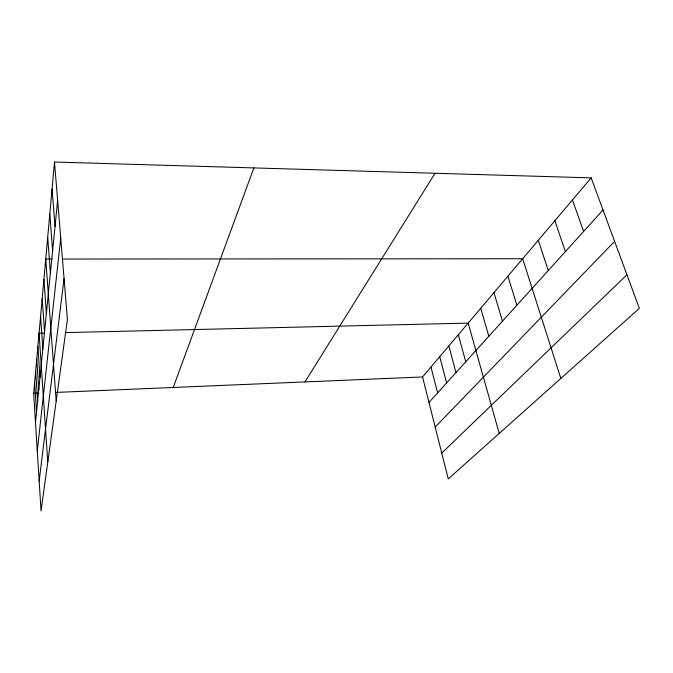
<?xml version="1.0" encoding="UTF-8"?>
<svg xmlns="http://www.w3.org/2000/svg" width="673" height="673" viewBox="0 0 673 673"><rect width="100%" height="100%" fill="white"/><g stroke="black" fill="none" stroke-linecap="round" stroke-linejoin="round"><path stroke-width="1.01" d="M54.488 162.033L67.418 319.507L41.053 510.967L33.65 393.352L54.488 162.033L591.163 177.874L639.35 308.343L448.252 478.94L422.56 376.964L591.163 177.874M35.492 422.577L57.634 200.377M37.276 450.952L60.73 238.091M39.16 480.993L64.053 278.563M173.222 387.471L253.881 167.913M304.978 381.919L435.019 173.264M428.979 402.437L603.025 209.984M435.187 427.077L614.609 241.346M441.74 453.08L626.95 274.777M33.65 393.352L38.815 393.133M56.364 392.401L422.56 376.964M44.283 333.101L39.068 333.228L47.766 462.183M65.138 332.613L468.181 323.099L499.223 433.437M52.014 259.046L45.747 259.055L56.187 401.066M62.446 259.046L522.677 258.743L560.828 378.445M572.445 199.974L583.617 231.436M554.855 220.744L565.404 251.584M538.299 240.303L548.268 270.529M507.922 276.166L516.881 305.231M493.957 292.654L502.479 321.156M480.732 308.276L488.834 336.239M458.305 334.759L465.733 361.788M448.824 345.956L455.983 372.573M439.721 356.698L446.62 382.929M430.972 367.029L437.627 392.872M52.065 188.987L55.043 226.414M49.81 214.014L52.637 250.558M47.707 237.308L50.399 273.011M43.913 279.396L46.361 313.475M42.197 298.459L44.536 331.781M40.582 316.369L42.828 348.951M37.881 346.393L39.959 377.704M36.746 358.945L38.765 389.709M35.669 370.932L37.621 401.167M34.634 382.39L36.535 412.112"/></g></svg>
